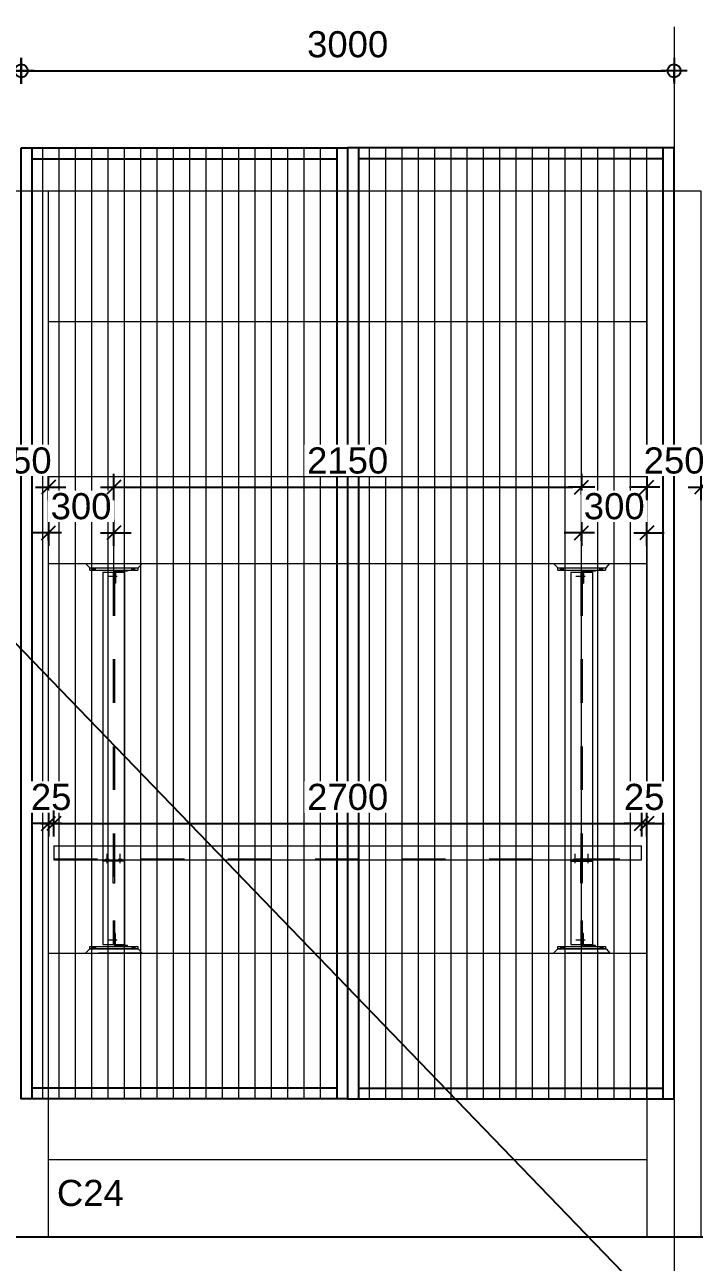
# Model space of a CAD drawing. Header units: millimetres. Extents: x 663313 to 1226001, y 1431724 to 1620898.
# Drawn here: x 663609.57 to 663612.64, y 1524734.46 to 1524740.14 of the extents above; entities that cross this region are included whole.
import ezdxf

# ---------------------------------------------------------------- set-up
doc = ezdxf.new("R2010")
doc.units = ezdxf.units.MM
for name, pattern in [('Grid Line', [22.225, 12.7, -3.175, 3.175, -3.175]), ('HIDDEN', [0.375, 0.25, -0.125]), ('XKITLINE00', [0]), ('XKITLINE02', [4, 2, -2])]:
    doc.linetypes.add(name, pattern=pattern)
doc.layers.get('Defpoints').update_dxf_attribs({"color": 140})
for name, color, linetype in [('000 - D I M', 1, 'Continuous'), ('DIM', 1, 'Continuous'), ('REVISE', 3, 'Continuous'), ('VPORT', 250, 'Continuous')]:
    doc.layers.add(name, color=color, linetype=linetype)
for name, color, linetype, lineweight in [('A-FLOR-E', 2, 'Continuous', 9), ('A-GENM', 29, 'Continuous', 9), ('Bolt', 7, 'Continuous', 0), ('Part', 2, 'Continuous', 0), ('S-GRID', 1, 'Continuous', 9)]:
    doc.layers.add(name, color=color, linetype=linetype, lineweight=lineweight)
doc.styles.add('Arial', font='arial.ttf')
doc.dimstyles.new('Dim - 40 - Cen', dxfattribs={"dimscale": 0.04, "dimtxt": 3, "dimasz": 1, "dimexe": 0, "dimexo": 2.5, "dimgap": 1.5, "dimtad": 1, "dimdec": 0, "dimlfac": 1000, "dimzin": 1, "dimdsep": 46, "dimtxsty": 'Arial', "dimblk": 'CEN1', "dimcen": 0.09, "dimclrd": 1, "dimclre": 49, "dimclrt": 3, "dimadec": 0, "dimazin": 0, "dimtfac": 1, "dimtdec": 0, "dimtix": 1, "dimtofl": 0, "dimtmove": 2, "dimatfit": 3, "dimfxl": 1, "dimtfill": 1, "dimtfillclr": 256, "dimtolj": 1, "dimtzin": 0, "dimarcsym": 0})
doc.dimstyles.new('Dim - 40 - End', dxfattribs={"dimscale": 0.04, "dimtxt": 3, "dimasz": 1, "dimexe": 0, "dimexo": 2.5, "dimgap": 1.5, "dimtad": 1, "dimdec": 0, "dimlfac": 1000, "dimzin": 1, "dimdsep": 46, "dimtxsty": 'Arial', "dimblk": 'END', "dimcen": 0.09, "dimclrd": 1, "dimclre": 49, "dimclrt": 3, "dimadec": 0, "dimazin": 0, "dimtfac": 1, "dimtdec": 0, "dimtix": 1, "dimtofl": 0, "dimtmove": 2, "dimatfit": 3, "dimfxl": 1, "dimtfill": 1, "dimtfillclr": 256, "dimtolj": 1, "dimtzin": 0, "dimarcsym": 0})

# ---------------------------------------------------------------- blocks, each defined once
blk = doc.blocks.new('GM_Louver Grill Vertical Z1 - Z Profile-18225337-ENT 4 ELE-4 sheet')
at = {"layer": 'A-GENM', "color": 39}
blk.add_line((131839.2, 105680), (131839.2, 110050), dxfattribs=at)
blk = doc.blocks.new('4')
at = {"layer": 'DIM'}
for p, q in [((133213.9, 105680), (133213.9, 110050)), ((134614.2, 110050), (134614.2, 105680)), ((134714.2, 110050), (134714.2, 105680)), ((136114.5, 105680), (136114.5, 110050)), ((133213.9, 110000), (134614.2, 110000)), ((136114.5, 110000), (134714.2, 110000)), ((134614.2, 105730), (133213.9, 105730)), ((134714.2, 105730), (136114.5, 105730))]:
    blk.add_line(p, q, dxfattribs=at)
for points in [[(133163.9, 110050), (134664.2, 110050), (134664.2, 105680), (133163.9, 105680)], [(136164.5, 110050), (134664.2, 110050), (134664.2, 105680), (136164.5, 105680)]]:
    blk.add_lwpolyline(points, close=True, dxfattribs=at)
at = {"layer": 'A-GENM'}
for p in [(1425, 0), (1500, 0), (1575, 0), (1650, 0), (1725, 0), (1800, 0), (1875, 0), (1950, 0), (2025, 0), (2100, 0), (2175, 0), (2250, 0), (2325, 0), (2400, 0), (2475, 0), (2550, 0), (2625, 0), (2700, 0), (2925, 0), (3000, 0), (3075, 0), (3150, 0), (3225, 0), (3300, 0), (3375, 0), (3450, 0), (3525, 0), (3600, 0), (3675, 0), (3750, 0), (3825, 0), (3900, 0), (3975, 0), (4050, 0), (4125, 0), (4200, 0)]:
    blk.add_blockref('GM_Louver Grill Vertical Z1 - Z Profile-18225337-ENT 4 ELE-4 sheet', p, dxfattribs=at)
blk = doc.blocks.new('*A3166292')
at = {"layer": 'Part', "linetype": 'XKITLINE00', "lineweight": 0}
for p, q in [((471.413366, 88.530227), (471.413366, 87.880227)), ((471.413366, 88.530227), (498.413366, 88.530227)), ((498.413366, 87.880227), (498.413366, 88.530227)), ((471.413366, 87.880227), (498.413366, 87.880227))]:
    blk.add_line(p, q, dxfattribs=at)
at = {"layer": 'Part', "linetype": 'XKITLINE02', "lineweight": 0}
blk.add_line((471.413366, 87.940227), (498.413366, 87.940227), dxfattribs=at)
blk = doc.blocks.new('*A3170293')
at = {"layer": 'Part', "linetype": 'XKITLINE00', "lineweight": 0}
for p, q in [((473.663364, 101.130227), (473.663364, 88.530227)), ((473.663364, 101.130227), (474.663364, 101.130227)), ((474.663364, 101.130227), (474.663364, 88.530227)), ((473.663364, 87.820227), (473.663364, 84.030227)), ((474.663364, 87.820227), (474.663364, 84.030227)), ((473.663364, 84.030227), (474.663364, 84.030227))]:
    blk.add_line(p, q, dxfattribs=at)
at = {"layer": 'Part', "linetype": 'XKITLINE02', "lineweight": 0}
for p, q in [((474.133364, 101.130227), (474.133364, 84.030227)), ((474.193364, 101.130227), (474.193364, 84.030227)), ((473.663364, 88.530227), (473.663364, 87.820227)), ((474.663364, 88.530227), (474.663364, 87.820227))]:
    blk.add_line(p, q, dxfattribs=at)
blk = doc.blocks.new('*A3171294')
at = {"layer": 'Part', "linetype": 'XKITLINE00', "lineweight": 0}
for p, q in [((495.163364, 101.130227), (495.163364, 88.530227)), ((495.163364, 101.130227), (496.163364, 101.130227)), ((496.163364, 101.130227), (496.163364, 88.530227)), ((495.163364, 87.820227), (495.163364, 84.030227)), ((496.163364, 87.820227), (496.163364, 84.030227)), ((495.163364, 84.030227), (496.163364, 84.030227))]:
    blk.add_line(p, q, dxfattribs=at)
at = {"layer": 'Part', "linetype": 'XKITLINE02', "lineweight": 0}
for p, q in [((495.633364, 101.130227), (495.633364, 84.030227)), ((495.693364, 101.130227), (495.693364, 84.030227)), ((495.163364, 88.530227), (495.163364, 87.820227)), ((496.163364, 88.530227), (496.163364, 87.820227))]:
    blk.add_line(p, q, dxfattribs=at)
blk = doc.blocks.new('*A3180296')
at = {"layer": 'Part', "linetype": 'XKITLINE02', "lineweight": 0}
for p, q in [((495.743364, 84.530227), (495.693364, 84.530227)), ((495.693364, 84.530227), (495.693364, 84.030227)), ((495.743364, 84.030227), (495.743364, 84.530227)), ((495.693364, 83.930227), (496.293364, 83.930227))]:
    blk.add_line(p, q, dxfattribs=at)
at = {"layer": 'Part', "linetype": 'XKITLINE00', "lineweight": 0}
for p, q in [((495.693364, 84.030227), (495.693364, 83.930227)), ((495.743364, 83.980227), (495.743364, 84.030227)), ((496.293364, 83.980227), (495.743364, 83.980227)), ((496.293364, 83.930227), (496.293364, 83.980227))]:
    blk.add_line(p, q, dxfattribs=at)
blk = doc.blocks.new('*A3181297')
at = {"layer": 'Part', "linetype": 'XKITLINE00', "lineweight": 0}
for p, q in [((494.363364, 83.630227), (494.563364, 83.830227)), ((494.563364, 83.830227), (496.793364, 83.830227)), ((496.793364, 83.830227), (496.963364, 83.630227))]:
    blk.add_line(p, q, dxfattribs=at)
at = {"layer": 'Part', "linetype": 'XKITLINE02', "lineweight": 0}
blk.add_line((496.963364, 83.630227), (494.363364, 83.630227), dxfattribs=at)
blk = doc.blocks.new('*A3182298')
at = {"layer": 'Bolt', "linetype": 'XKITLINE02', "lineweight": 0}
for p, q in [((495.822564, 84.230227), (495.393364, 84.230227)), ((495.693364, 84.300227), (495.633364, 84.300227)), ((495.693364, 84.160227), (495.633364, 84.160227)), ((495.743364, 84.400227), (495.693364, 84.400227)), ((495.743364, 84.060227), (495.693364, 84.060227))]:
    blk.add_line(p, q, dxfattribs=at)
blk = doc.blocks.new('*A3183299')
at = {"layer": 'Bolt'}
for points in [[(494.833, 83.93), (494.833, 83.83), (494.693, 83.83), (494.693, 83.93)], [(496.633, 83.93), (496.633, 83.83), (496.493, 83.83), (496.493, 83.93)]]:
    blk.add_hatch(color=256, dxfattribs=at).paths.add_polyline_path(points, flags=17)
at = {"layer": 'Bolt', "linetype": 'XKITLINE00', "lineweight": 0}
for p, q in [((494.693, 83.93), (494.693, 83.83)), ((494.763, 83.93), (494.763, 83.83)), ((494.833, 83.93), (494.833, 83.83)), ((496.493, 83.93), (496.493, 83.83)), ((496.563, 83.93), (496.563, 83.83)), ((496.633, 83.93), (496.633, 83.83))]:
    blk.add_line(p, q, dxfattribs=at)
blk = doc.blocks.new('*A3184300')
at = {"layer": 'Bolt'}
for points in [[(473.793, 87.88), (473.793, 87.94), (473.933, 87.94), (473.933, 87.88)], [(473.793, 87.82), (473.793, 87.88), (473.933, 87.88), (473.933, 87.82)], [(474.393, 87.88), (474.393, 87.94), (474.533, 87.94), (474.533, 87.88)], [(474.393, 87.82), (474.393, 87.88), (474.533, 87.88), (474.533, 87.82)]]:
    blk.add_hatch(color=256, dxfattribs=at).paths.add_polyline_path(points, flags=17)
at = {"layer": 'Bolt', "linetype": 'XKITLINE00', "lineweight": 0}
for p, q in [((473.863, 87.741), (473.863, 88.17)), ((474.463, 87.741), (474.463, 88.17)), ((473.793, 87.88), (473.793, 87.94)), ((473.793, 87.82), (473.793, 87.88)), ((473.933, 87.88), (473.933, 87.94)), ((473.933, 87.82), (473.933, 87.88)), ((474.393, 87.88), (474.393, 87.94)), ((474.393, 87.82), (474.393, 87.88)), ((474.533, 87.88), (474.533, 87.94)), ((474.533, 87.82), (474.533, 87.88))]:
    blk.add_line(p, q, dxfattribs=at)
blk = doc.blocks.new('*A3185301')
at = {"layer": 'Part', "linetype": 'XKITLINE00', "lineweight": 0}
for p, q in [((473.663364, 87.820227), (473.663364, 87.880227)), ((474.663364, 87.820227), (473.663364, 87.820227)), ((474.663364, 87.880227), (474.663364, 87.820227))]:
    blk.add_line(p, q, dxfattribs=at)
at = {"layer": 'Part', "linetype": 'XKITLINE02', "lineweight": 0}
blk.add_line((473.663364, 87.880227), (474.663364, 87.880227), dxfattribs=at)
blk = doc.blocks.new('*A3186302')
at = {"layer": 'Part', "linetype": 'XKITLINE00', "lineweight": 0}
for p, q in [((474.133364, 87.820227), (474.193364, 87.820227)), ((474.133364, 86.820227), (474.133364, 87.820227)), ((474.193364, 87.820227), (474.193364, 86.820227)), ((474.133364, 87.520227), (474.193364, 87.520227)), ((474.193364, 86.820227), (474.133364, 86.820227))]:
    blk.add_line(p, q, dxfattribs=at)
blk = doc.blocks.new('*A3187303')
at = {"layer": 'Part', "linetype": 'XKITLINE00', "lineweight": 0}
for p, q in [((473.063364, 83.930227), (475.263364, 83.930227)), ((473.063364, 83.830227), (473.063364, 83.930227)), ((475.263364, 83.830227), (473.063364, 83.830227)), ((475.263364, 83.930227), (475.263364, 83.830227))]:
    blk.add_line(p, q, dxfattribs=at)
blk = doc.blocks.new('*A3188304')
at = {"layer": 'Part', "linetype": 'XKITLINE02', "lineweight": 0}
for p, q in [((474.243364, 84.530227), (474.193364, 84.530227)), ((474.193364, 84.530227), (474.193364, 84.030227)), ((474.243364, 84.030227), (474.243364, 84.530227)), ((474.193364, 83.930227), (474.793364, 83.930227))]:
    blk.add_line(p, q, dxfattribs=at)
at = {"layer": 'Part', "linetype": 'XKITLINE00', "lineweight": 0}
for p, q in [((474.193364, 84.030227), (474.193364, 83.930227)), ((474.243364, 83.980227), (474.243364, 84.030227)), ((474.793364, 83.980227), (474.243364, 83.980227)), ((474.793364, 83.930227), (474.793364, 83.980227))]:
    blk.add_line(p, q, dxfattribs=at)
blk = doc.blocks.new('*A3189305')
at = {"layer": 'Part', "linetype": 'XKITLINE00', "lineweight": 0}
for p, q in [((472.863364, 83.630227), (473.063364, 83.830227)), ((473.063364, 83.830227), (475.293364, 83.830227)), ((475.293364, 83.830227), (475.463364, 83.630227))]:
    blk.add_line(p, q, dxfattribs=at)
at = {"layer": 'Part', "linetype": 'XKITLINE02', "lineweight": 0}
blk.add_line((475.463364, 83.630227), (472.863364, 83.630227), dxfattribs=at)
blk = doc.blocks.new('*A3190306')
at = {"layer": 'Bolt', "linetype": 'XKITLINE02', "lineweight": 0}
for p, q in [((474.322564, 84.230227), (473.893364, 84.230227)), ((474.193364, 84.300227), (474.133364, 84.300227)), ((474.193364, 84.160227), (474.133364, 84.160227)), ((474.243364, 84.400227), (474.193364, 84.400227)), ((474.243364, 84.060227), (474.193364, 84.060227))]:
    blk.add_line(p, q, dxfattribs=at)
blk = doc.blocks.new('*A3191307')
at = {"layer": 'Bolt'}
for points in [[(473.333, 83.93), (473.333, 83.83), (473.193, 83.83), (473.193, 83.93)], [(475.133, 83.93), (475.133, 83.83), (474.993, 83.83), (474.993, 83.93)]]:
    blk.add_hatch(color=256, dxfattribs=at).paths.add_polyline_path(points, flags=17)
at = {"layer": 'Bolt', "linetype": 'XKITLINE00', "lineweight": 0}
for p, q in [((473.193, 83.93), (473.193, 83.83)), ((473.263, 83.93), (473.263, 83.83)), ((473.333, 83.93), (473.333, 83.83)), ((474.993, 83.93), (474.993, 83.83)), ((475.063, 83.93), (475.063, 83.83)), ((475.133, 83.93), (475.133, 83.83))]:
    blk.add_line(p, q, dxfattribs=at)
blk = doc.blocks.new('*A3192308')
at = {"layer": 'Bolt'}
for points in [[(494.833, 101.33), (494.833, 101.23), (494.693, 101.23), (494.693, 101.33)], [(496.633, 101.33), (496.633, 101.23), (496.493, 101.23), (496.493, 101.33)]]:
    blk.add_hatch(color=256, dxfattribs=at).paths.add_polyline_path(points, flags=17)
at = {"layer": 'Bolt', "linetype": 'XKITLINE00', "lineweight": 0}
for p, q in [((494.693, 101.23), (494.693, 101.33)), ((494.763, 101.23), (494.763, 101.33)), ((494.833, 101.23), (494.833, 101.33)), ((496.493, 101.23), (496.493, 101.33)), ((496.563, 101.23), (496.563, 101.33)), ((496.633, 101.23), (496.633, 101.33))]:
    blk.add_line(p, q, dxfattribs=at)
blk = doc.blocks.new('*A3193309')
at = {"layer": 'Bolt', "linetype": 'XKITLINE02', "lineweight": 0}
for p, q in [((495.822564, 100.930227), (495.393364, 100.930227)), ((495.693364, 101.000227), (495.633364, 101.000227)), ((495.693364, 100.860227), (495.633364, 100.860227)), ((495.743364, 101.100227), (495.693364, 101.100227)), ((495.743364, 100.760227), (495.693364, 100.760227))]:
    blk.add_line(p, q, dxfattribs=at)
blk = doc.blocks.new('*A3194310')
at = {"layer": 'Part', "linetype": 'XKITLINE00', "lineweight": 0}
for p, q in [((494.563364, 101.330227), (494.363364, 101.530227)), ((494.563364, 101.330227), (496.793364, 101.330227)), ((496.793364, 101.330227), (496.963364, 101.530227))]:
    blk.add_line(p, q, dxfattribs=at)
at = {"layer": 'Part', "linetype": 'XKITLINE02', "lineweight": 0}
blk.add_line((494.363364, 101.530227), (496.963364, 101.530227), dxfattribs=at)
blk = doc.blocks.new('*A3195311')
at = {"layer": 'Part', "linetype": 'XKITLINE00', "lineweight": 0}
for p, q in [((495.693364, 101.230227), (495.693364, 101.130227)), ((496.293364, 101.230227), (496.293364, 101.180227)), ((496.293364, 101.180227), (495.743364, 101.180227)), ((495.743364, 101.180227), (495.743364, 101.130227))]:
    blk.add_line(p, q, dxfattribs=at)
at = {"layer": 'Part', "linetype": 'XKITLINE02', "lineweight": 0}
for p, q in [((495.693364, 101.230227), (496.293364, 101.230227)), ((495.693364, 101.130227), (495.693364, 100.630227)), ((495.743364, 101.130227), (495.743364, 100.630227)), ((495.693364, 100.630227), (495.743364, 100.630227))]:
    blk.add_line(p, q, dxfattribs=at)
blk = doc.blocks.new('*A3196312')
at = {"layer": 'Part', "linetype": 'XKITLINE00', "lineweight": 0}
for p, q in [((494.563364, 101.230227), (494.563364, 101.330227)), ((494.563364, 101.330227), (496.763364, 101.330227)), ((494.563364, 101.230227), (496.763364, 101.230227)), ((496.763364, 101.330227), (496.763364, 101.230227))]:
    blk.add_line(p, q, dxfattribs=at)
blk = doc.blocks.new('*A3204313')
at = {"layer": 'Bolt'}
for points in [[(473.333, 101.33), (473.333, 101.23), (473.193, 101.23), (473.193, 101.33)], [(475.133, 101.33), (475.133, 101.23), (474.993, 101.23), (474.993, 101.33)]]:
    blk.add_hatch(color=256, dxfattribs=at).paths.add_polyline_path(points, flags=17)
at = {"layer": 'Bolt', "linetype": 'XKITLINE00', "lineweight": 0}
for p, q in [((473.193, 101.23), (473.193, 101.33)), ((473.263, 101.23), (473.263, 101.33)), ((473.333, 101.23), (473.333, 101.33)), ((474.993, 101.23), (474.993, 101.33)), ((475.063, 101.23), (475.063, 101.33)), ((475.133, 101.23), (475.133, 101.33))]:
    blk.add_line(p, q, dxfattribs=at)
blk = doc.blocks.new('*A3205314')
at = {"layer": 'Bolt', "linetype": 'XKITLINE02', "lineweight": 0}
for p, q in [((474.322564, 100.930227), (473.893364, 100.930227)), ((474.193364, 101.000227), (474.133364, 101.000227)), ((474.193364, 100.860227), (474.133364, 100.860227)), ((474.243364, 101.100227), (474.193364, 101.100227)), ((474.243364, 100.760227), (474.193364, 100.760227))]:
    blk.add_line(p, q, dxfattribs=at)
blk = doc.blocks.new('*A3206315')
at = {"layer": 'Part', "linetype": 'XKITLINE00', "lineweight": 0}
for p, q in [((473.063364, 101.330227), (472.863364, 101.530227)), ((473.063364, 101.330227), (475.293364, 101.330227)), ((475.293364, 101.330227), (475.463364, 101.530227))]:
    blk.add_line(p, q, dxfattribs=at)
at = {"layer": 'Part', "linetype": 'XKITLINE02', "lineweight": 0}
blk.add_line((472.863364, 101.530227), (475.463364, 101.530227), dxfattribs=at)
blk = doc.blocks.new('*A3207316')
at = {"layer": 'Part', "linetype": 'XKITLINE00', "lineweight": 0}
for p, q in [((474.193364, 101.230227), (474.193364, 101.130227)), ((474.793364, 101.230227), (474.793364, 101.180227)), ((474.793364, 101.180227), (474.243364, 101.180227)), ((474.243364, 101.180227), (474.243364, 101.130227))]:
    blk.add_line(p, q, dxfattribs=at)
at = {"layer": 'Part', "linetype": 'XKITLINE02', "lineweight": 0}
for p, q in [((474.193364, 101.230227), (474.793364, 101.230227)), ((474.193364, 101.130227), (474.193364, 100.630227)), ((474.243364, 101.130227), (474.243364, 100.630227)), ((474.193364, 100.630227), (474.243364, 100.630227))]:
    blk.add_line(p, q, dxfattribs=at)
blk = doc.blocks.new('*A3208317')
at = {"layer": 'Part', "linetype": 'XKITLINE00', "lineweight": 0}
for p, q in [((473.063364, 101.230227), (473.063364, 101.330227)), ((473.063364, 101.330227), (475.263364, 101.330227)), ((473.063364, 101.230227), (475.263364, 101.230227)), ((475.263364, 101.330227), (475.263364, 101.230227))]:
    blk.add_line(p, q, dxfattribs=at)
blk = doc.blocks.new('*A3230331')
at = {"layer": 'Bolt'}
for points in [[(495.293, 87.88), (495.293, 87.94), (495.433, 87.94), (495.433, 87.88)], [(495.293, 87.82), (495.293, 87.88), (495.433, 87.88), (495.433, 87.82)], [(495.893, 87.88), (495.893, 87.94), (496.033, 87.94), (496.033, 87.88)], [(495.893, 87.82), (495.893, 87.88), (496.033, 87.88), (496.033, 87.82)]]:
    blk.add_hatch(color=256, dxfattribs=at).paths.add_polyline_path(points, flags=17)
at = {"layer": 'Bolt', "linetype": 'XKITLINE00', "lineweight": 0}
for p, q in [((495.363, 87.741), (495.363, 88.17)), ((495.963, 87.741), (495.963, 88.17)), ((495.293, 87.88), (495.293, 87.94)), ((495.293, 87.82), (495.293, 87.88)), ((495.433, 87.88), (495.433, 87.94)), ((495.433, 87.82), (495.433, 87.88)), ((495.893, 87.88), (495.893, 87.94)), ((495.893, 87.82), (495.893, 87.88)), ((496.033, 87.88), (496.033, 87.94)), ((496.033, 87.82), (496.033, 87.88))]:
    blk.add_line(p, q, dxfattribs=at)
blk = doc.blocks.new('*A3231332')
at = {"layer": 'Part', "linetype": 'XKITLINE00', "lineweight": 0}
for p, q in [((495.163364, 87.820227), (495.163364, 87.880227)), ((495.163364, 87.820227), (496.163364, 87.820227)), ((496.163364, 87.820227), (496.163364, 87.880227))]:
    blk.add_line(p, q, dxfattribs=at)
at = {"layer": 'Part', "linetype": 'XKITLINE02', "lineweight": 0}
blk.add_line((495.163364, 87.880227), (496.163364, 87.880227), dxfattribs=at)
blk = doc.blocks.new('*A3232333')
at = {"layer": 'Part', "linetype": 'XKITLINE00', "lineweight": 0}
for p, q in [((495.633364, 87.820227), (495.693364, 87.820227)), ((495.633364, 86.820227), (495.633364, 87.820227)), ((495.693364, 87.820227), (495.693364, 86.820227)), ((495.633364, 87.520227), (495.693364, 87.520227)), ((495.693364, 86.820227), (495.633364, 86.820227))]:
    blk.add_line(p, q, dxfattribs=at)
blk = doc.blocks.new('*A3233334')
at = {"layer": 'Part', "linetype": 'XKITLINE00', "lineweight": 0}
for p, q in [((494.563364, 83.930227), (496.763364, 83.930227)), ((494.563364, 83.830227), (494.563364, 83.930227)), ((496.763364, 83.830227), (494.563364, 83.830227)), ((496.763364, 83.930227), (496.763364, 83.830227))]:
    blk.add_line(p, q, dxfattribs=at)
blk = doc.blocks.new('CEN1')
at = {"color": 1}
for p, q in [((0, 1.5), (0, -1.5)), ((1.5, 0), (-1.5, 0))]:
    blk.add_line(p, q, dxfattribs=at)
at = {"color": 3}
blk.add_circle((0, 0), 0.75, dxfattribs=at)
blk = doc.blocks.new('*D4255')
at = {"layer": '000 - D I M', "color": 49, "lineweight": -2, "transparency": 16777216}
for p, q in [((663607.9558, 1524739.9252), (663607.9558, 1524739.9317)), ((663609.5508, 1524739.9097), (663609.5508, 1524739.9317))]:
    blk.add_line(p, q, dxfattribs=at)
at = {"layer": '000 - D I M', "color": 1, "lineweight": -2, "transparency": 16777216}
blk.add_line((663607.9958, 1524739.9317), (663609.5108, 1524739.9317), dxfattribs=at)
at = {"layer": 'Defpoints', "color": 0, "transparency": 16777216}
for p in [(663609.5508, 1524739.9317), (663607.9558, 1524739.8252), (663609.5508, 1524739.8097)]:
    blk.add_point(p, dxfattribs=at)
at = {"layer": '000 - D I M', "color": 1, "lineweight": -2, "transparency": 16777216, "xscale": 0.04, "yscale": 0.04, "zscale": 0.04, "rotation": 180}
blk.add_blockref('CEN1', (663607.9558, 1524739.9317), dxfattribs=at)
at = {"layer": '000 - D I M', "color": 1, "lineweight": -2, "transparency": 16777216, "xscale": 0.04, "yscale": 0.04, "zscale": 0.04}
blk.add_blockref('CEN1', (663609.5508, 1524739.9317), dxfattribs=at)
at = {"layer": '000 - D I M', "color": 3, "transparency": 16777216, "insert": (663608.7533, 1524740.053), "char_height": 0.12, "attachment_point": 5, "style": 'Arial', "bg_fill": 3, "box_fill_scale": 1.1, "bg_fill_color": 256, "bg_fill_true_color": 13158600, "bg_fill_transparency": 0}
blk.add_mtext('\\A1;1595', dxfattribs=at)
blk = doc.blocks.new('*D4256')
at = {"layer": '000 - D I M', "color": 49, "lineweight": -2, "transparency": 16777216}
for p, q in [((663609.5508, 1524739.9097), (663609.5508, 1524739.9317)), ((663612.5508, 1524739.8821), (663612.5508, 1524739.9317))]:
    blk.add_line(p, q, dxfattribs=at)
at = {"layer": '000 - D I M', "color": 1, "lineweight": -2, "transparency": 16777216}
blk.add_line((663609.5908, 1524739.9317), (663612.5108, 1524739.9317), dxfattribs=at)
at = {"layer": 'Defpoints', "color": 0, "transparency": 16777216}
for p in [(663612.5508, 1524739.9317), (663609.5508, 1524739.8097), (663612.5508, 1524739.7821)]:
    blk.add_point(p, dxfattribs=at)
at = {"layer": '000 - D I M', "color": 1, "lineweight": -2, "transparency": 16777216, "xscale": 0.04, "yscale": 0.04, "zscale": 0.04, "rotation": 180}
blk.add_blockref('CEN1', (663609.5508, 1524739.9317), dxfattribs=at)
at = {"layer": '000 - D I M', "color": 1, "lineweight": -2, "transparency": 16777216, "xscale": 0.04, "yscale": 0.04, "zscale": 0.04}
blk.add_blockref('CEN1', (663612.5508, 1524739.9317), dxfattribs=at)
at = {"layer": '000 - D I M', "color": 3, "transparency": 16777216, "insert": (663611.0508, 1524740.053), "char_height": 0.12, "attachment_point": 5, "style": 'Arial', "bg_fill": 3, "box_fill_scale": 1.1, "bg_fill_color": 256, "bg_fill_true_color": 13158600, "bg_fill_transparency": 0}
blk.add_mtext('\\A1;3000', dxfattribs=at)
blk = doc.blocks.new('END')
at = {"color": 1}
for p, q in [((0, 1.5), (0, -1.5)), ((1.5, 0), (-1.5, 0))]:
    blk.add_line(p, q, dxfattribs=at)
at = {"color": 3}
blk.add_line((-0.8, -0.8), (0.8, 0.8), dxfattribs=at)
blk = doc.blocks.new('*D4092')
at = {"layer": '000 - D I M', "color": 1, "lineweight": -2, "transparency": 16777216}
for p, q in [((663609.3856, 1524738.0194), (663609.3456, 1524738.0194)), ((663609.7158, 1524738.0194), (663609.7558, 1524738.0194))]:
    blk.add_line(p, q, dxfattribs=at)
at = {"layer": '000 - D I M', "color": 49, "lineweight": -2, "transparency": 16777216}
for p, q in [((663609.4256, 1524737.9812), (663609.4256, 1524738.0194)), ((663609.6758, 1524737.9812), (663609.6758, 1524738.0194))]:
    blk.add_line(p, q, dxfattribs=at)
at = {"layer": 'Defpoints', "color": 0, "transparency": 16777216}
for p in [(663609.6758, 1524738.0194), (663609.4256, 1524737.8812), (663609.6758, 1524737.8812)]:
    blk.add_point(p, dxfattribs=at)
at = {"layer": '000 - D I M', "color": 1, "lineweight": -2, "transparency": 16777216, "xscale": 0.04, "yscale": 0.04, "zscale": 0.04}
blk.add_blockref('END', (663609.4256, 1524738.0194), dxfattribs=at)
at = {"layer": '000 - D I M', "color": 1, "lineweight": -2, "transparency": 16777216, "xscale": 0.04, "yscale": 0.04, "zscale": 0.04, "rotation": 180}
blk.add_blockref('END', (663609.6758, 1524738.0194), dxfattribs=at)
at = {"layer": '000 - D I M', "color": 3, "transparency": 16777216, "insert": (663609.5507, 1524738.1407), "char_height": 0.12, "attachment_point": 5, "style": 'Arial', "bg_fill": 3, "box_fill_scale": 1.1, "bg_fill_color": 256, "bg_fill_true_color": 13158600, "bg_fill_transparency": 0}
blk.add_mtext('\\A1;250', dxfattribs=at)
blk = doc.blocks.new('*D4093')
at = {"layer": '000 - D I M', "color": 1, "lineweight": -2, "transparency": 16777216}
for p, q in [((663609.6358, 1524737.8093), (663609.5958, 1524737.8093)), ((663610.0158, 1524737.8093), (663610.0558, 1524737.8093))]:
    blk.add_line(p, q, dxfattribs=at)
at = {"layer": '000 - D I M', "color": 49, "lineweight": -2, "transparency": 16777216}
for p, q in [((663609.6758, 1524737.7741), (663609.6758, 1524737.8093)), ((663609.9758, 1524737.7741), (663609.9758, 1524737.8093))]:
    blk.add_line(p, q, dxfattribs=at)
at = {"layer": 'Defpoints', "color": 0, "transparency": 16777216}
for p in [(663609.9758, 1524737.8093), (663609.6758, 1524737.6741), (663609.9758, 1524737.6741)]:
    blk.add_point(p, dxfattribs=at)
at = {"layer": '000 - D I M', "color": 1, "lineweight": -2, "transparency": 16777216, "xscale": 0.04, "yscale": 0.04, "zscale": 0.04}
blk.add_blockref('END', (663609.6758, 1524737.8093), dxfattribs=at)
at = {"layer": '000 - D I M', "color": 1, "lineweight": -2, "transparency": 16777216, "xscale": 0.04, "yscale": 0.04, "zscale": 0.04, "rotation": 180}
blk.add_blockref('END', (663609.9758, 1524737.8093), dxfattribs=at)
at = {"layer": '000 - D I M', "color": 3, "transparency": 16777216, "insert": (663609.8258, 1524737.9307), "char_height": 0.12, "attachment_point": 5, "style": 'Arial', "bg_fill": 3, "box_fill_scale": 1.1, "bg_fill_color": 256, "bg_fill_true_color": 13158600, "bg_fill_transparency": 0}
blk.add_mtext('\\A1;300', dxfattribs=at)
blk = doc.blocks.new('*D4094')
at = {"layer": '000 - D I M', "color": 49, "lineweight": -2, "transparency": 16777216}
for p, q in [((663609.9758, 1524737.9845), (663609.9758, 1524738.0194)), ((663612.1258, 1524737.9845), (663612.1258, 1524738.0194))]:
    blk.add_line(p, q, dxfattribs=at)
at = {"layer": '000 - D I M', "color": 1, "lineweight": -2, "transparency": 16777216}
blk.add_line((663610.0158, 1524738.0194), (663612.0858, 1524738.0194), dxfattribs=at)
at = {"layer": 'Defpoints', "color": 0, "transparency": 16777216}
for p in [(663612.1258, 1524738.0194), (663609.9758, 1524737.8845), (663612.1258, 1524737.8845)]:
    blk.add_point(p, dxfattribs=at)
at = {"layer": '000 - D I M', "color": 1, "lineweight": -2, "transparency": 16777216, "xscale": 0.04, "yscale": 0.04, "zscale": 0.04, "rotation": 180}
blk.add_blockref('END', (663609.9758, 1524738.0194), dxfattribs=at)
at = {"layer": '000 - D I M', "color": 1, "lineweight": -2, "transparency": 16777216, "xscale": 0.04, "yscale": 0.04, "zscale": 0.04}
blk.add_blockref('END', (663612.1258, 1524738.0194), dxfattribs=at)
at = {"layer": '000 - D I M', "color": 3, "transparency": 16777216, "insert": (663611.0508, 1524738.1407), "char_height": 0.12, "attachment_point": 5, "style": 'Arial', "bg_fill": 3, "box_fill_scale": 1.1, "bg_fill_color": 256, "bg_fill_true_color": 13158600, "bg_fill_transparency": 0}
blk.add_mtext('\\A1;2150', dxfattribs=at)
blk = doc.blocks.new('*D4095')
at = {"layer": '000 - D I M', "color": 1, "lineweight": -2, "transparency": 16777216}
for p, q in [((663612.0856, 1524737.8093), (663612.0456, 1524737.8093)), ((663612.4658, 1524737.8093), (663612.5058, 1524737.8093))]:
    blk.add_line(p, q, dxfattribs=at)
at = {"layer": '000 - D I M', "color": 49, "lineweight": -2, "transparency": 16777216}
for p, q in [((663612.1256, 1524737.7731), (663612.1256, 1524737.8093)), ((663612.4258, 1524737.7731), (663612.4258, 1524737.8093))]:
    blk.add_line(p, q, dxfattribs=at)
at = {"layer": 'Defpoints', "color": 0, "transparency": 16777216}
for p in [(663612.4258, 1524737.8093), (663612.1256, 1524737.6731), (663612.4258, 1524737.6731)]:
    blk.add_point(p, dxfattribs=at)
at = {"layer": '000 - D I M', "color": 1, "lineweight": -2, "transparency": 16777216, "xscale": 0.04, "yscale": 0.04, "zscale": 0.04}
blk.add_blockref('END', (663612.1256, 1524737.8093), dxfattribs=at)
at = {"layer": '000 - D I M', "color": 1, "lineweight": -2, "transparency": 16777216, "xscale": 0.04, "yscale": 0.04, "zscale": 0.04, "rotation": 180}
blk.add_blockref('END', (663612.4258, 1524737.8093), dxfattribs=at)
at = {"layer": '000 - D I M', "color": 3, "transparency": 16777216, "insert": (663612.2757, 1524737.9307), "char_height": 0.12, "attachment_point": 5, "style": 'Arial', "bg_fill": 3, "box_fill_scale": 1.1, "bg_fill_color": 256, "bg_fill_true_color": 13158600, "bg_fill_transparency": 0}
blk.add_mtext('\\A1;300', dxfattribs=at)
blk = doc.blocks.new('*D4096')
at = {"layer": '000 - D I M', "color": 1, "lineweight": -2, "transparency": 16777216}
for p, q in [((663612.3856, 1524738.0194), (663612.3456, 1524738.0194)), ((663612.7158, 1524738.0194), (663612.7558, 1524738.0194))]:
    blk.add_line(p, q, dxfattribs=at)
at = {"layer": '000 - D I M', "color": 49, "lineweight": -2, "transparency": 16777216}
for p, q in [((663612.4256, 1524737.9631), (663612.4256, 1524738.0194)), ((663612.6758, 1524737.9631), (663612.6758, 1524738.0194))]:
    blk.add_line(p, q, dxfattribs=at)
at = {"layer": 'Defpoints', "color": 0, "transparency": 16777216}
for p in [(663612.6758, 1524738.0194), (663612.4256, 1524737.8631), (663612.6758, 1524737.8631)]:
    blk.add_point(p, dxfattribs=at)
at = {"layer": '000 - D I M', "color": 1, "lineweight": -2, "transparency": 16777216, "xscale": 0.04, "yscale": 0.04, "zscale": 0.04}
blk.add_blockref('END', (663612.4256, 1524738.0194), dxfattribs=at)
at = {"layer": '000 - D I M', "color": 1, "lineweight": -2, "transparency": 16777216, "xscale": 0.04, "yscale": 0.04, "zscale": 0.04, "rotation": 180}
blk.add_blockref('END', (663612.6758, 1524738.0194), dxfattribs=at)
at = {"layer": '000 - D I M', "color": 3, "transparency": 16777216, "insert": (663612.5507, 1524738.1407), "char_height": 0.12, "attachment_point": 5, "style": 'Arial', "bg_fill": 3, "box_fill_scale": 1.1, "bg_fill_color": 256, "bg_fill_true_color": 13158600, "bg_fill_transparency": 0}
blk.add_mtext('\\A1;250', dxfattribs=at)
blk = doc.blocks.new('*D4106')
at = {"layer": '000 - D I M', "color": 1, "lineweight": -2, "transparency": 16777216}
for p, q in [((663609.6358, 1524736.4739), (663609.5958, 1524736.4739)), ((663609.7408, 1524736.4739), (663609.7808, 1524736.4739))]:
    blk.add_line(p, q, dxfattribs=at)
at = {"layer": '000 - D I M', "color": 49, "lineweight": -2, "transparency": 16777216}
for p, q in [((663609.6758, 1524736.4728), (663609.6758, 1524736.4739)), ((663609.7008, 1524736.4711), (663609.7008, 1524736.4739))]:
    blk.add_line(p, q, dxfattribs=at)
at = {"layer": 'Defpoints', "color": 0, "transparency": 16777216}
for p in [(663609.7008, 1524736.4739), (663609.6758, 1524736.3728), (663609.7008, 1524736.3711)]:
    blk.add_point(p, dxfattribs=at)
at = {"layer": '000 - D I M', "color": 1, "lineweight": -2, "transparency": 16777216, "xscale": 0.04, "yscale": 0.04, "zscale": 0.04}
blk.add_blockref('END', (663609.6758, 1524736.4739), dxfattribs=at)
at = {"layer": '000 - D I M', "color": 1, "lineweight": -2, "transparency": 16777216, "xscale": 0.04, "yscale": 0.04, "zscale": 0.04, "rotation": 180}
blk.add_blockref('END', (663609.7008, 1524736.4739), dxfattribs=at)
at = {"layer": '000 - D I M', "color": 3, "transparency": 16777216, "insert": (663609.6883, 1524736.5951), "char_height": 0.12, "attachment_point": 5, "style": 'Arial', "bg_fill": 3, "box_fill_scale": 1.1, "bg_fill_color": 256, "bg_fill_true_color": 13158600, "bg_fill_transparency": 0}
blk.add_mtext('\\A1;25', dxfattribs=at)
blk = doc.blocks.new('*D4107')
at = {"layer": '000 - D I M', "color": 49, "lineweight": -2, "transparency": 16777216}
for p, q in [((663609.7008, 1524736.4711), (663609.7008, 1524736.4739)), ((663612.4008, 1524736.4711), (663612.4008, 1524736.4739))]:
    blk.add_line(p, q, dxfattribs=at)
at = {"layer": '000 - D I M', "color": 1, "lineweight": -2, "transparency": 16777216}
blk.add_line((663609.7408, 1524736.4739), (663612.3608, 1524736.4739), dxfattribs=at)
at = {"layer": 'Defpoints', "color": 0, "transparency": 16777216}
for p in [(663612.4008, 1524736.4739), (663609.7008, 1524736.3711), (663612.4008, 1524736.3711)]:
    blk.add_point(p, dxfattribs=at)
at = {"layer": '000 - D I M', "color": 1, "lineweight": -2, "transparency": 16777216, "xscale": 0.04, "yscale": 0.04, "zscale": 0.04, "rotation": 180}
blk.add_blockref('END', (663609.7008, 1524736.4739), dxfattribs=at)
at = {"layer": '000 - D I M', "color": 1, "lineweight": -2, "transparency": 16777216, "xscale": 0.04, "yscale": 0.04, "zscale": 0.04}
blk.add_blockref('END', (663612.4008, 1524736.4739), dxfattribs=at)
at = {"layer": '000 - D I M', "color": 3, "transparency": 16777216, "insert": (663611.0508, 1524736.5951), "char_height": 0.12, "attachment_point": 5, "style": 'Arial', "bg_fill": 3, "box_fill_scale": 1.1, "bg_fill_color": 256, "bg_fill_true_color": 13158600, "bg_fill_transparency": 0}
blk.add_mtext('\\A1;2700', dxfattribs=at)
blk = doc.blocks.new('*D4108')
at = {"layer": '000 - D I M', "color": 1, "lineweight": -2, "transparency": 16777216}
for p, q in [((663612.3608, 1524736.4739), (663612.3208, 1524736.4739)), ((663612.4656, 1524736.4739), (663612.5056, 1524736.4739))]:
    blk.add_line(p, q, dxfattribs=at)
at = {"layer": '000 - D I M', "color": 49, "lineweight": -2, "transparency": 16777216}
for p, q in [((663612.4008, 1524736.4711), (663612.4008, 1524736.4739)), ((663612.4256, 1524736.4711), (663612.4256, 1524736.4739))]:
    blk.add_line(p, q, dxfattribs=at)
at = {"layer": 'Defpoints', "color": 0, "transparency": 16777216}
for p in [(663612.4256, 1524736.4739), (663612.4008, 1524736.3711), (663612.4256, 1524736.3711)]:
    blk.add_point(p, dxfattribs=at)
at = {"layer": '000 - D I M', "color": 1, "lineweight": -2, "transparency": 16777216, "xscale": 0.04, "yscale": 0.04, "zscale": 0.04}
blk.add_blockref('END', (663612.4008, 1524736.4739), dxfattribs=at)
at = {"layer": '000 - D I M', "color": 1, "lineweight": -2, "transparency": 16777216, "xscale": 0.04, "yscale": 0.04, "zscale": 0.04, "rotation": 180}
blk.add_blockref('END', (663612.4256, 1524736.4739), dxfattribs=at)
at = {"layer": '000 - D I M', "color": 3, "transparency": 16777216, "insert": (663612.4132, 1524736.5951), "char_height": 0.12, "attachment_point": 5, "style": 'Arial', "bg_fill": 3, "box_fill_scale": 1.1, "bg_fill_color": 256, "bg_fill_true_color": 13158600, "bg_fill_transparency": 0}
blk.add_mtext('\\A1;25', dxfattribs=at)

msp = doc.modelspace()

# ---------------------------------------------------------------- hatches: boundary and pattern name
at = {"layer": 'VPORT'}
h = msp.add_hatch(dxfattribs=at)
h.set_pattern_fill('ANGLE', color=6)
h.set_pattern_definition([(235.288, (663627.358, 1524790.5456), (5.74185, -3.9776), [5.08, -1.905]), (325.288, (663627.358, 1524790.5456), (3.9776, 5.74185), [5.08, -1.905])])
h.paths.add_polyline_path([(663617.8537, 1524792.0691), (663619.0867, 1524791.215), (663617.3783, 1524788.7489), (663616.1453, 1524789.603)])
edge = h.paths.add_edge_path(flags=16)
edge.add_line((663617.5126, 1524790.4806), (663617.7194, 1524790.3374))
edge = h.paths.add_edge_path(flags=16)
edge.add_line((663617.5444, 1524790.3056), (663617.6876, 1524790.5124))
h.paths.add_polyline_path([(663612.4437, 1524784.2591), (663613.6767, 1524783.405), (663611.9683, 1524780.9389), (663610.7353, 1524781.793)])
edge = h.paths.add_edge_path(flags=16)
edge.add_line((663612.1026, 1524782.6706), (663612.3094, 1524782.5274))
edge = h.paths.add_edge_path(flags=16)
edge.add_line((663612.1344, 1524782.4956), (663612.2776, 1524782.7024))
h.paths.add_polyline_path([(663604.7567, 1524773.1621), (663605.9897, 1524772.308), (663604.2813, 1524769.8419), (663603.0483, 1524770.696)])
edge = h.paths.add_edge_path(flags=16)
edge.add_line((663604.4156, 1524771.5736), (663604.6224, 1524771.4304))
edge = h.paths.add_edge_path(flags=16)
edge.add_line((663604.4474, 1524771.3986), (663604.5906, 1524771.6054))
h.paths.add_polyline_path([(663599.8027, 1524766.0101), (663601.0357, 1524765.156), (663599.3273, 1524762.6899), (663598.0943, 1524763.544)])
edge = h.paths.add_edge_path(flags=16)
edge.add_line((663599.4616, 1524764.4216), (663599.6684, 1524764.2784))
edge = h.paths.add_edge_path(flags=16)
edge.add_line((663599.4934, 1524764.2466), (663599.6366, 1524764.4534))
h.paths.add_polyline_path([(663592.6837, 1524755.7351), (663593.9167, 1524754.881), (663592.2083, 1524752.4149), (663590.9753, 1524753.269)])
edge = h.paths.add_edge_path(flags=16)
edge.add_line((663592.3426, 1524754.1466), (663592.5494, 1524754.0034))
edge = h.paths.add_edge_path(flags=16)
edge.add_line((663592.3744, 1524753.9716), (663592.5176, 1524754.1784))
h.paths.add_polyline_path([(663585.2817, 1524745.0491), (663586.5147, 1524744.195), (663584.8063, 1524741.7289), (663583.5733, 1524742.583)])
edge = h.paths.add_edge_path(flags=16)
edge.add_line((663584.9406, 1524743.4606), (663585.1474, 1524743.3174))
edge = h.paths.add_edge_path(flags=16)
edge.add_line((663584.9724, 1524743.2856), (663585.1156, 1524743.4924))
h.paths.add_polyline_path([(663578.7897, 1524735.6781), (663580.0227, 1524734.824), (663578.3143, 1524732.3579), (663577.0813, 1524733.212)])
edge = h.paths.add_edge_path(flags=16)
edge.add_line((663578.4486, 1524734.0896), (663578.6554, 1524733.9464))
edge = h.paths.add_edge_path(flags=16)
edge.add_line((663578.4804, 1524733.9146), (663578.6236, 1524734.1214))
h.paths.add_polyline_path([(663572.2977, 1524726.3071), (663573.5307, 1524725.453), (663571.8223, 1524722.9869), (663570.5893, 1524723.841)])
edge = h.paths.add_edge_path(flags=16)
edge.add_line((663571.9566, 1524724.7186), (663572.1634, 1524724.5754))
edge = h.paths.add_edge_path(flags=16)
edge.add_line((663571.9884, 1524724.5436), (663572.1316, 1524724.7504))
h.paths.add_polyline_path([(663565.8057, 1524716.9351), (663567.0387, 1524716.081), (663565.3303, 1524713.6149), (663564.0973, 1524714.469)])
edge = h.paths.add_edge_path(flags=16)
edge.add_line((663565.4646, 1524715.3466), (663565.6714, 1524715.2034))
edge = h.paths.add_edge_path(flags=16)
edge.add_line((663565.4964, 1524715.1716), (663565.6396, 1524715.3784))
h.paths.add_polyline_path([(663559.3147, 1524707.5641), (663560.5477, 1524706.71), (663558.8393, 1524704.2439), (663557.6063, 1524705.098)])
edge = h.paths.add_edge_path(flags=16)
edge.add_line((663558.9736, 1524705.9756), (663559.1804, 1524705.8324))
edge = h.paths.add_edge_path(flags=16)
edge.add_line((663559.0054, 1524705.8006), (663559.1486, 1524706.0074))
h.paths.add_polyline_path([(663552.8227, 1524698.1931), (663554.0557, 1524697.339), (663552.3473, 1524694.8729), (663551.1143, 1524695.727)])
edge = h.paths.add_edge_path(flags=16)
edge.add_line((663552.4816, 1524696.6046), (663552.6884, 1524696.4614))
edge = h.paths.add_edge_path(flags=16)
edge.add_line((663552.5134, 1524696.4296), (663552.6566, 1524696.6364))
h.paths.add_polyline_path([(663546.3307, 1524688.8221), (663547.5637, 1524687.968), (663545.8553, 1524685.5019), (663544.6223, 1524686.356)])
edge = h.paths.add_edge_path(flags=16)
edge.add_line((663545.9896, 1524687.2336), (663546.1964, 1524687.0904))
edge = h.paths.add_edge_path(flags=16)
edge.add_line((663546.0214, 1524687.0586), (663546.1646, 1524687.2654))
h.paths.add_polyline_path([(663539.8387, 1524679.4511), (663541.0717, 1524678.597), (663539.3633, 1524676.1309), (663538.1303, 1524676.985)])
edge = h.paths.add_edge_path(flags=16)
edge.add_line((663539.4976, 1524677.8626), (663539.7044, 1524677.7194))
edge = h.paths.add_edge_path(flags=16)
edge.add_line((663539.5294, 1524677.6876), (663539.6726, 1524677.8944))
h.paths.add_polyline_path([(663533.3477, 1524670.0801), (663534.5807, 1524669.226), (663532.8723, 1524666.7599), (663531.6393, 1524667.614)])
edge = h.paths.add_edge_path(flags=16)
edge.add_line((663533.0066, 1524668.4916), (663533.2134, 1524668.3484))
edge = h.paths.add_edge_path(flags=16)
edge.add_line((663533.0384, 1524668.3166), (663533.1816, 1524668.5234))
h.paths.add_polyline_path([(663526.8557, 1524660.7091), (663528.0887, 1524659.855), (663526.3803, 1524657.3889), (663525.1473, 1524658.243)])
edge = h.paths.add_edge_path(flags=16)
edge.add_line((663526.5146, 1524659.1206), (663526.7214, 1524658.9774))
edge = h.paths.add_edge_path(flags=16)
edge.add_line((663526.5464, 1524658.9456), (663526.6896, 1524659.1524))
h.paths.add_polyline_path([(663520.3637, 1524651.3381), (663521.5967, 1524650.484), (663519.8883, 1524648.0179), (663518.6553, 1524648.872)])
edge = h.paths.add_edge_path(flags=16)
edge.add_line((663520.0226, 1524649.7496), (663520.2294, 1524649.6064))
edge = h.paths.add_edge_path(flags=16)
edge.add_line((663520.0544, 1524649.5746), (663520.1976, 1524649.7814))
h.paths.add_polyline_path([(663513.8717, 1524641.9671), (663515.1047, 1524641.113), (663513.3963, 1524638.6469), (663512.1633, 1524639.501)])
edge = h.paths.add_edge_path(flags=16)
edge.add_line((663513.5306, 1524640.3786), (663513.7374, 1524640.2354))
edge = h.paths.add_edge_path(flags=16)
edge.add_line((663513.5624, 1524640.2036), (663513.7056, 1524640.4104))
h.paths.add_polyline_path([(663507.3807, 1524632.5961), (663508.6137, 1524631.742), (663506.9053, 1524629.2759), (663505.6723, 1524630.13)])
edge = h.paths.add_edge_path(flags=16)
edge.add_line((663507.0396, 1524631.0076), (663507.2464, 1524630.8644))
edge = h.paths.add_edge_path(flags=16)
edge.add_line((663507.0714, 1524630.8326), (663507.2146, 1524631.0394))
h.paths.add_polyline_path([(663500.8887, 1524623.2251), (663502.1217, 1524622.371), (663500.4133, 1524619.9049), (663499.1803, 1524620.759)])
edge = h.paths.add_edge_path(flags=16)
edge.add_line((663500.5476, 1524621.6366), (663500.7544, 1524621.4934))
edge = h.paths.add_edge_path(flags=16)
edge.add_line((663500.5794, 1524621.4616), (663500.7226, 1524621.6684))
h.paths.add_polyline_path([(663494.3967, 1524613.8531), (663495.6297, 1524612.999), (663493.9213, 1524610.5329), (663492.6883, 1524611.387)])
edge = h.paths.add_edge_path(flags=16)
edge.add_line((663494.0556, 1524612.2646), (663494.2624, 1524612.1214))
edge = h.paths.add_edge_path(flags=16)
edge.add_line((663494.0874, 1524612.0896), (663494.2306, 1524612.2964))
h.paths.add_polyline_path([(663487.2787, 1524603.5781), (663488.5117, 1524602.724), (663486.8033, 1524600.2579), (663485.5703, 1524601.112)])
edge = h.paths.add_edge_path(flags=16)
edge.add_line((663486.9376, 1524601.9896), (663487.1444, 1524601.8464))
edge = h.paths.add_edge_path(flags=16)
edge.add_line((663486.9694, 1524601.8146), (663487.1126, 1524602.0214))
h.paths.add_polyline_path([(663481.4137, 1524595.1111), (663482.6467, 1524594.257), (663480.9383, 1524591.7909), (663479.7053, 1524592.645)])
edge = h.paths.add_edge_path(flags=16)
edge.add_line((663481.0726, 1524593.5226), (663481.2794, 1524593.3794))
edge = h.paths.add_edge_path(flags=16)
edge.add_line((663481.1044, 1524593.3476), (663481.2476, 1524593.5544))

# ---------------------------------------------------------------- linework, layer by layer
at = {"layer": 'A-FLOR-E', "color": 1, "linetype": 'HIDDEN', "ltscale": 20}
msp.add_lwpolyline([(663612.6758, 1524734.5741), (663612.6758, 1524739.3781), (663612.5508, 1524739.3781)], dxfattribs=at)
at = {"layer": 'DIM', "color": 1, "ltscale": 15}
msp.add_lwpolyline([(663603.2079, 1524734.5741), (663608.7321, 1524734.5741, -0.637752), (663608.7438, 1524734.5433), (663608.7215, 1524734.5208), (663608.828, 1524734.6273), (663608.8045, 1524734.6035, 0.61005), (663608.8174, 1524734.5741), (663618.3041, 1524734.5741)], format="xyb", dxfattribs=at)
at = {"layer": 'Part', "linetype": 'XKITLINE00', "lineweight": 0}
for p, q in [((663612.4258, 1524739.3781), (663609.6758, 1524739.3781)), ((663612.4258, 1524738.7781), (663609.6758, 1524738.7781)), ((663609.6758, 1524738.0681), (663612.4258, 1524738.0681)), ((663609.6758, 1524737.6681), (663612.4258, 1524737.6681)), ((663609.6758, 1524735.8781), (663612.4256, 1524735.8781)), ((663612.4258, 1524734.9281), (663609.6758, 1524734.9281))]:
    msp.add_line(p, q, dxfattribs=at)
at = {"layer": 'S-GRID', "color": 251, "linetype": 'Grid Line'}
msp.add_line((663612.5508, 1524740.1336), (663612.5508, 1524734.1061), dxfattribs=at)
at = {"layer": 'S-GRID', "color": 1, "linetype": 'HIDDEN', "ltscale": 10}
for p, q in [((663609.9758, 1524737.6281), (663609.9758, 1524737.9875)), ((663612.1258, 1524737.6281), (663612.1258, 1524737.9875))]:
    msp.add_line(p, q, dxfattribs=at)
at = {"layer": 'S-GRID', "color": 4}
for points in [[(663609.6758, 1524734.5741), (663609.6758, 1524739.3781), (663609.4258, 1524739.3781), (663609.4258, 1524734.5741)], [(663612.5508, 1524739.3781), (663612.4258, 1524739.3781), (663612.4258, 1524734.5741)]]:
    msp.add_lwpolyline(points, dxfattribs=at)

# ---------------------------------------------------------------- block references
at = {"xscale": 0.001, "yscale": 0.001, "zscale": 0.001}
msp.add_blockref('4', (663476.3864, 1524629.5281), dxfattribs=at)
at = {"lineweight": 0, "xscale": 0.1, "yscale": 0.1, "zscale": 0.1}
for name, p in [('*A3206315', (663562.5595, 1524727.515)), ('*A3208317', (663562.5595, 1524727.515)), ('*A3204313', (663562.5595, 1524727.515)), ('*A3194310', (663562.5595, 1524727.515)), ('*A3196312', (663562.5595, 1524727.515)), ('*A3192308', (663562.5595, 1524727.515)), ('*A3170293', (663562.5595, 1524727.515)), ('*A3205314', (663562.5595, 1524727.515)), ('*A3207316', (663562.5595, 1524727.515)), ('*A3171294', (663562.5595, 1524727.515)), ('*A3193309', (663562.5595, 1524727.515)), ('*A3195311', (663562.5595, 1524727.515)), ('*A3166292', (663562.5595, 1524727.518)), ('*A3184300', (663562.5595, 1524727.518)), ('*A3230331', (663562.5595, 1524727.518)), ('*A3185301', (663562.5595, 1524727.518)), ('*A3186302', (663562.5595, 1524727.518)), ('*A3231332', (663562.5595, 1524727.518)), ('*A3232333', (663562.5595, 1524727.518)), ('*A3190306', (663562.5595, 1524727.515)), ('*A3188304', (663562.5595, 1524727.515)), ('*A3182298', (663562.5595, 1524727.515)), ('*A3180296', (663562.5595, 1524727.515)), ('*A3189305', (663562.5595, 1524727.515)), ('*A3187303', (663562.5595, 1524727.515)), ('*A3191307', (663562.5595, 1524727.515)), ('*A3181297', (663562.5595, 1524727.515)), ('*A3233334', (663562.5595, 1524727.515)), ('*A3183299', (663562.5595, 1524727.515))]:
    msp.add_blockref(name, p, dxfattribs=at)

# ---------------------------------------------------------------- texts
at = {"layer": 'REVISE', "color": 3, "style": 'Arial'}
msp.add_text('C24', height=0.12, dxfattribs=at).set_placement((663609.7148, 1524734.7164))

# ---------------------------------------------------------------- next in the draw order: dimensions: what is measured, and where the dimension line sits
at = {"layer": '000 - D I M'}
for base, p1, p2, dimstyle, picture, middle in [((663609.5508, 1524739.9317), (663607.9558, 1524739.8252), (663609.5508, 1524739.8097), 'Dim - 40 - Cen', '*D4255', (663608.7533, 1524740.053)), ((663609.6758, 1524738.0194), (663609.4256, 1524737.8812), (663609.6758, 1524737.8812), 'Dim - 40 - End', '*D4092', (663609.5507, 1524738.1407)), ((663609.7008, 1524736.4739), (663609.6758, 1524736.3728), (663609.7008, 1524736.3711), 'Dim - 40 - End', '*D4106', (663609.6883, 1524736.5951))]:
    dim = msp.add_linear_dim(base=base, p1=p1, p2=p2, dimstyle=dimstyle, dxfattribs=at)
    dim.commit()
    dim.dimension.update_dxf_attribs({"geometry": picture, "text_midpoint": middle})

# ---------------------------------------------------------------- next in the draw order: dimensions: what is measured, and where the dimension line sits
for base, p1, p2, dimstyle, picture, middle in [((663612.5508, 1524739.9317), (663609.5508, 1524739.8097), (663612.5508, 1524739.7821), 'Dim - 40 - Cen', '*D4256', (663611.0508, 1524740.053)), ((663609.9758, 1524737.8093), (663609.6758, 1524737.6741), (663609.9758, 1524737.6741), 'Dim - 40 - End', '*D4093', (663609.8258, 1524737.9307)), ((663612.4008, 1524736.4739), (663609.7008, 1524736.3711), (663612.4008, 1524736.3711), 'Dim - 40 - End', '*D4107', (663611.0508, 1524736.5951))]:
    dim = msp.add_linear_dim(base=base, p1=p1, p2=p2, dimstyle=dimstyle, dxfattribs=at)
    dim.commit()
    dim.dimension.update_dxf_attribs({"geometry": picture, "text_midpoint": middle})

# ---------------------------------------------------------------- next in the draw order: dimensions: what is measured, and where the dimension line sits
for base, p1, p2, picture, middle in [((663612.1258, 1524738.0194), (663609.9758, 1524737.8845), (663612.1258, 1524737.8845), '*D4094', (663611.0508, 1524738.1407)), ((663612.4256, 1524736.4739), (663612.4008, 1524736.3711), (663612.4256, 1524736.3711), '*D4108', (663612.4132, 1524736.5951))]:
    dim = msp.add_linear_dim(base=base, p1=p1, p2=p2, dimstyle='Dim - 40 - End', dxfattribs=at)
    dim.commit()
    dim.dimension.update_dxf_attribs({"geometry": picture, "text_midpoint": middle})

# ---------------------------------------------------------------- next in the draw order: dimensions: what is measured, and where the dimension line sits
dim = msp.add_linear_dim(base=(663612.4258, 1524737.8093), p1=(663612.1256, 1524737.6731), p2=(663612.4258, 1524737.6731), dimstyle='Dim - 40 - End', dxfattribs=at)
dim.commit()
dim.dimension.update_dxf_attribs({"geometry": '*D4095', "text_midpoint": (663612.2757, 1524737.9307)})

# ---------------------------------------------------------------- next in the draw order: dimensions: what is measured, and where the dimension line sits
dim = msp.add_linear_dim(base=(663612.6758, 1524738.0194), p1=(663612.4256, 1524737.8631), p2=(663612.6758, 1524737.8631), dimstyle='Dim - 40 - End', dxfattribs=at)
dim.commit()
dim.dimension.update_dxf_attribs({"geometry": '*D4096', "text_midpoint": (663612.5507, 1524738.1407)})

# ---------------------------------------------------------------- next in the draw order: linework, layer by layer
at = {"layer": 'DIM', "color": 1}
msp.add_line((663604.219, 1524742.7941), (663614.0586, 1524732.6067), dxfattribs=at)

doc.saveas('drawing.dxf')
